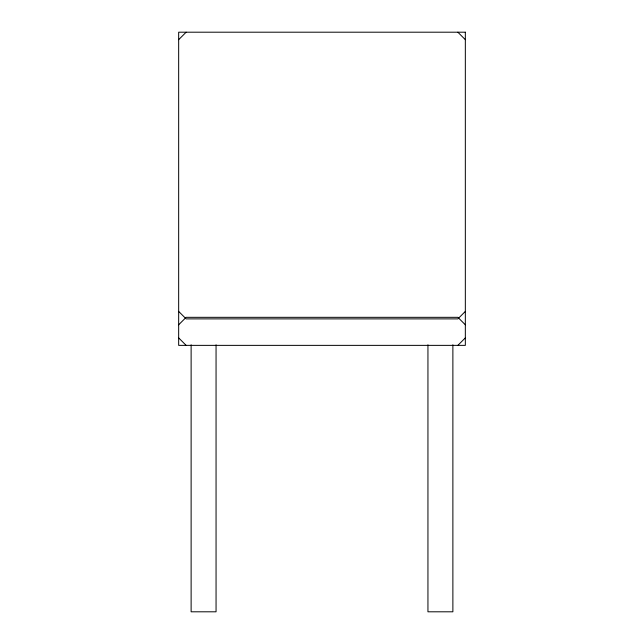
<?xml version="1.0" encoding="UTF-8"?>
<svg xmlns="http://www.w3.org/2000/svg" width="644" height="644" viewBox="0 0 644 644"><rect width="100%" height="100%" fill="white"/><g stroke="black" fill="none" stroke-linecap="round" stroke-linejoin="round"><path stroke-width="0.97" d="M178.662 39.678L186.14 32.2M178.662 324.801L186.14 317.323L457.86 317.323L465.338 324.801M465.338 311.406L457.86 318.885L186.14 318.885L178.662 311.406M457.86 345.369L465.338 337.891M457.86 32.2L465.338 39.678M178.662 337.891L186.14 345.369M452.877 344.814L452.877 611.8L427.946 611.8L427.946 344.814M216.054 344.814L216.054 611.8L191.123 611.8L191.123 344.814M465.338 32.2L178.662 32.2L178.662 345.369L465.338 345.369L465.338 32.2"/></g></svg>
